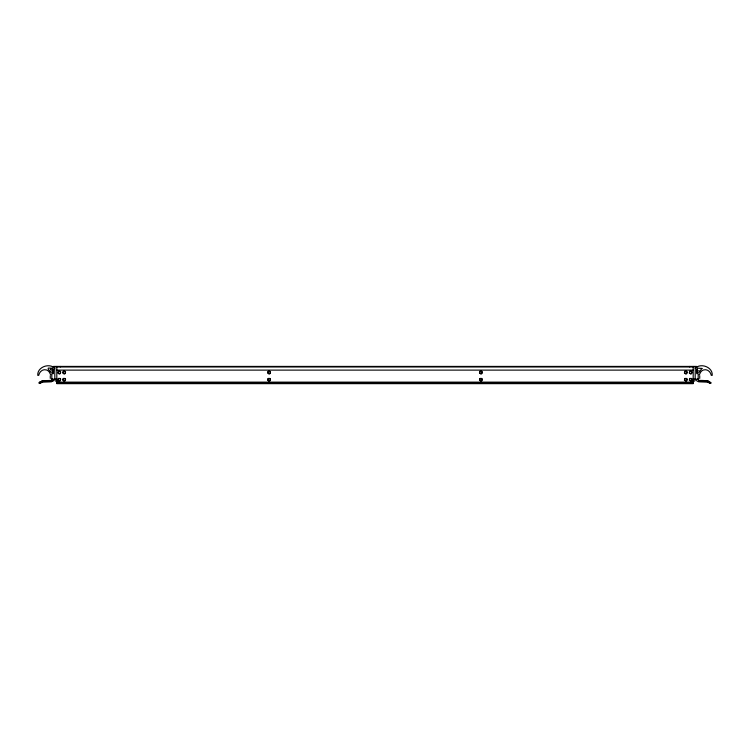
<?xml version="1.0" encoding="UTF-8"?>
<svg xmlns="http://www.w3.org/2000/svg" width="750" height="750" viewBox="0 0 750 750"><rect width="100%" height="100%" fill="white"/><g stroke="black" fill="none" stroke-linecap="round" stroke-linejoin="round"><path stroke-width="1.12" d="M54.863 368.166L54.722 366.9C53.428 366.291 53.541 368.916 52.791 366.75C46.519 363.591 37.097 368.184 37.781 375.366L38.709 375.375C39.337 371.831 42.591 368.831 46.359 369.938A5.531 5.531 0 0 1 49.716 372.844L50.559 374.662L51.825 374.662L51.825 379.219L54.863 379.219M54.863 379.341L56.362 379.509L56.812 378.919L56.484 379.453L54.422 379.106M54.722 367.575L54.863 380.297L55.294 381.047L57.834 381.159M53.709 379.781L52.941 381.112L51.553 381.619L43.153 381.825L39.159 383.381L38.897 382.716L42.816 380.616L51.206 380.484M268.463 371.428L267.844 372.497L268.463 373.575L269.709 373.566L270.328 372.497L269.709 371.428L268.463 371.428M268.463 378.572L267.844 379.65L268.463 380.719L269.709 380.719L270.328 379.641L269.709 378.572L268.463 378.572M480.309 371.428L479.681 372.497L480.309 373.575L481.547 373.566L482.166 372.497L481.547 371.428L480.309 371.428M480.309 378.572L479.681 379.65L480.309 380.719L481.547 380.719L482.166 379.641L481.547 378.572L480.309 378.572M695.138 368.166L695.278 366.9C696.572 366.291 696.459 368.916 697.209 366.75C703.481 363.591 712.903 368.184 712.219 375.366L711.291 375.375C710.662 371.831 707.409 368.831 703.641 369.938A5.531 5.531 0 0 0 700.284 372.844L699.441 374.662L698.175 374.662L698.175 379.219L695.138 379.219M53.344 380.578L51.525 381.628L43.078 381.759L39.909 383.316L39.469 382.247L42.881 380.681M44.991 380.625L51.328 380.475M53.691 369.572L52.697 369.572M56.812 366.975L693.188 366.975M56.812 370.116L693.188 370.116M50.812 370.875L53.634 370.875M696.366 370.875L699.188 370.875M51.394 379.106L52.622 379.106M695.578 379.106L693.516 379.453L693.188 378.891L693.638 379.509L695.138 379.341M697.378 379.106L698.606 379.106M692.166 381.159L694.706 381.047L695.138 380.297L695.278 367.575M56.812 382.134L693.188 382.134M56.812 383.222L693.188 383.222M696.844 369.572L697.303 369.572M698.794 380.484L707.184 380.616L711.103 382.716L710.841 383.381L706.847 381.825L698.447 381.619L697.059 381.112L696.291 379.781M698.475 381.628L706.922 381.759L708.975 382.706M698.672 380.475C700.988 380.512 710.212 380.072 709.903 382.613L710.091 383.316L709.659 383.034M699.731 375.666L699.731 378.431M697.144 370.875L697.144 373.959M696.253 366.9L696.6 368.044L696.506 366.412L53.494 366.412L53.4 368.044L53.747 366.9M693.188 366.431L693.188 383.653L56.812 383.653L56.812 366.431M689.728 366.431L689.728 366.975M60.272 366.431L60.272 366.975M52.856 370.875L52.856 373.959M50.269 375.666L50.269 378.431M50.962 368.616L50.925 369.488L50.962 368.616M701.962 368.428L698.541 372.994L696.778 373.097L696.656 369.628L697.8 368.184L701.962 368.428M53.344 372.712L52.894 373.331L51.459 372.994L48.169 369.028L48.262 368.081L52.2 368.184L53.344 369.628L53.344 372.712M58.688 371.409L58.069 372.488L58.688 373.566L59.925 373.556L60.544 372.488L59.925 371.409L58.688 371.419M58.688 378.562L58.069 379.641L58.688 380.709L59.925 380.709L60.544 379.631L59.925 378.562L58.688 378.562M63.562 371.409L62.944 372.488L63.562 373.566L64.8 373.556L65.419 372.488L64.8 371.409L63.562 371.419M63.562 378.562L62.944 379.641L63.562 380.709L64.8 380.709L65.419 379.631L64.8 378.562L63.562 378.562M685.209 371.409L684.591 372.488L685.209 373.566L686.447 373.556L687.066 372.488L686.447 371.409L685.209 371.419M685.209 378.562L684.591 379.641L685.209 380.709L686.447 380.709L687.066 379.631L686.447 378.562L685.209 378.562M690.084 371.409L689.466 372.488L690.084 373.566L691.322 373.556L691.941 372.488L691.322 371.409L690.084 371.419M690.084 378.562L689.466 379.641L690.084 380.709L691.322 380.709L691.941 379.631L691.322 378.562L690.084 378.562M58.425 371.288L57.881 372.966L59.297 373.997L60.178 373.706L60.722 372.037L60.178 371.288L58.425 371.288M63.291 371.288L62.756 372.966L64.172 373.997L65.053 373.706L65.597 372.037L65.053 371.288L63.291 371.288M58.425 378.441L57.881 380.109L59.297 381.141L60.178 380.859L60.722 379.181L60.178 378.441L58.425 378.441M63.291 378.441L62.756 380.109L64.172 381.141L65.053 380.859L65.597 379.181L65.053 378.441L63.291 378.441M268.2 371.297L267.656 372.975L269.081 374.006L269.962 373.716L270.506 372.047L269.962 371.297L268.2 371.297M268.2 378.45L267.656 380.119L269.081 381.15L269.962 380.869L270.506 379.2L269.962 378.45L268.2 378.45M480.037 371.297L479.494 372.975L480.919 374.006L481.8 373.716L482.344 372.047L481.8 371.297L480.037 371.297M480.037 378.45L479.494 380.119L480.919 381.15L481.8 380.869L482.344 379.2L481.8 378.45L480.037 378.45M684.947 371.288L684.403 372.966L685.828 373.997L686.7 373.706L687.244 372.037L686.7 371.288L684.947 371.288M689.822 371.288L689.278 372.966L690.703 373.997L691.575 373.706L692.119 372.037L691.575 371.288L689.822 371.288M684.947 378.441L684.403 380.109L685.828 381.141L686.7 380.859L687.244 379.181L686.7 378.441L684.947 378.441M689.822 378.441L689.278 380.109L690.703 381.141L691.575 380.859L692.119 379.181L691.575 378.441L689.822 378.441"/></g></svg>
